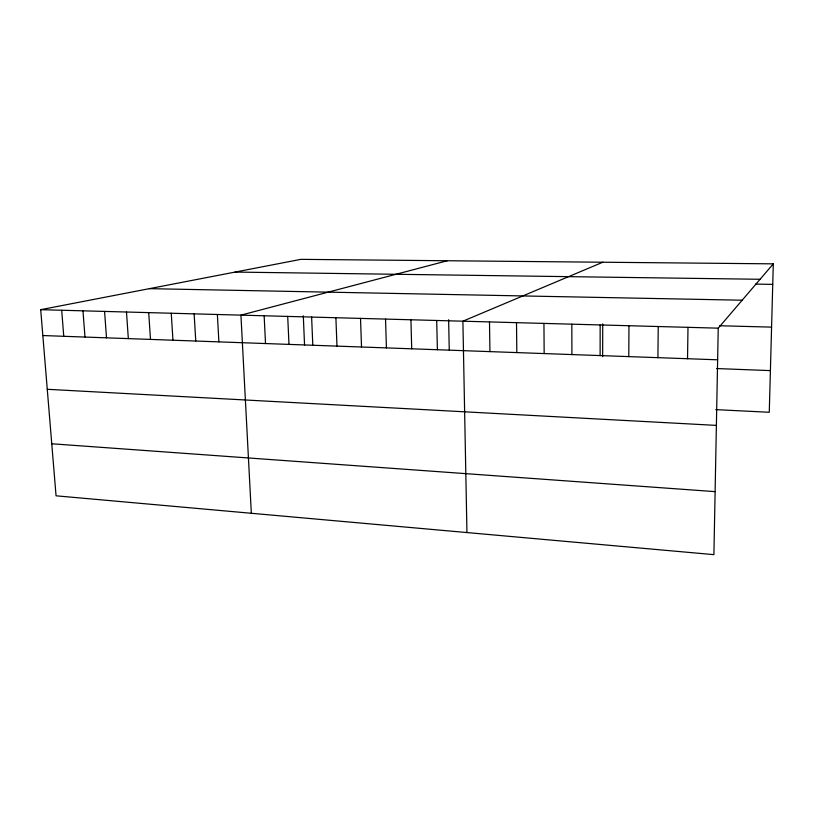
<?xml version="1.0" encoding="UTF-8"?>
<svg xmlns="http://www.w3.org/2000/svg" width="814" height="814" viewBox="0 0 814 814"><rect width="100%" height="100%" fill="white"/><g stroke="black" fill="none" stroke-linecap="round" stroke-linejoin="round"><path stroke-width="1.22" d="M600.121 355.586L600.162 324.939M602.655 356.654L602.716 323.891M628.784 356.613L628.968 325.722M657.916 357.661L658.231 326.526M687.535 358.73L687.993 327.33M773.3 263.848L718.243 328.164L713.909 554.649L56.054 495.807L40.7 309.676L300.865 259.351L773.3 263.848L769.271 412.281L715.76 409.625M602.828 262.22L462.891 321.194L466.951 532.559M447.354 260.745L240.934 315.14L251.333 513.268M235.093 272.069L760.083 279.283M755.514 284.106L772.74 284.371M149.338 288.655L742.164 300.213M719.515 325.742L771.58 327.126M40.7 309.676L718.243 328.164M42.837 335.541L717.643 359.808M716.544 368.549L770.4 370.614M47.263 389.296L716.381 425.396M51.76 443.772L715.119 491.636M61.691 310.246L63.757 336.294M82.977 310.826L84.982 337.057M104.579 311.416L106.502 337.83M126.485 312.016L128.337 338.614M148.708 312.617L150.488 339.407M171.255 313.237L172.955 340.221M194.139 313.858L195.757 341.035M217.369 314.489L218.895 341.87M264.153 315.771L265.517 343.549M287.708 316.412L288.99 344.393M311.62 317.063L312.8 345.248M303.296 315.822L304.558 345.156M335.887 317.725L336.976 346.123M360.521 318.396L361.518 346.998M385.531 319.078L386.426 347.893M410.928 319.77L411.711 348.809M436.711 320.482L437.383 349.725M448.616 319.739L449.257 349.898M489.489 321.917L489.936 351.617M516.503 322.659L516.829 352.584M543.945 323.402L544.159 353.571M571.825 324.165L571.916 354.568"/></g></svg>
